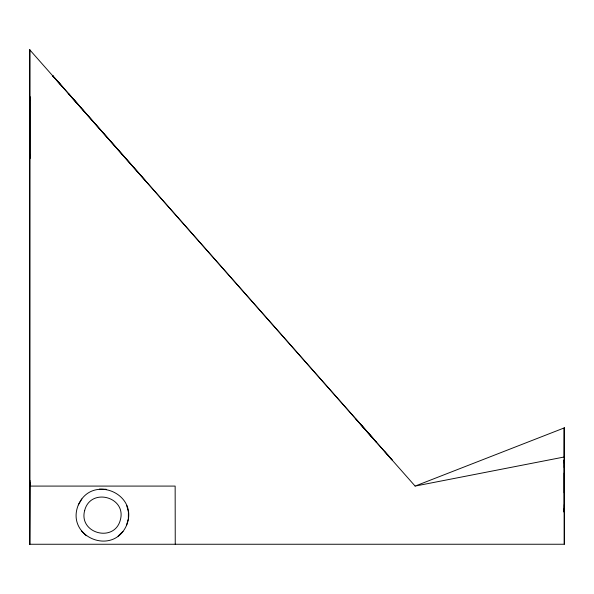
<?xml version="1.0" encoding="UTF-8"?>
<svg xmlns="http://www.w3.org/2000/svg" width="594" height="594" viewBox="0 0 594 594"><rect width="100%" height="100%" fill="white"/><g stroke="black" fill="none" stroke-linecap="round" stroke-linejoin="round"><path stroke-width="0.89" d="M29.707 97.394L29.797 96.317L29.715 100.497M564.285 427.888L564.196 456.994L415.117 486.085L564.293 427.888L564.278 544.245L29.7 544.26L30.004 483.323M564.211 492.857L564.203 472.995M564.203 460.796L564.203 459.905L564.203 511.367L564.203 508.754M564.293 508.731L564.203 512.266L564.285 504.573M564.285 463.394L564.293 459.882L564.211 467.567M30.056 484.266L29.707 486.085L30.004 480.516M29.752 486.07L29.975 482.373M78.363 504.863C65.243 536.471 112.645 556.741 126.485 525.482C139.62 493.926 92.189 473.581 78.356 504.863L81.853 498.982M126.485 525.482L128.341 518.904L128.415 512.073L126.73 505.449M118.109 536.137L122.995 531.363M29.7 544.26L29.804 49.74L29.804 544.238M175.245 544.238L175.148 486.085L29.7 486.085M415.117 486.085L29.7 49.762M564.3 544.238L564.211 427.903M99.324 489.174L106.163 489.263M86.234 535.743L81.556 531.029M64.323 88.825L52.821 75.921L60.521 84.645M145.471 180.702L68.265 93.355L376.522 442.315L355.858 418.956M387.503 454.811L392.107 459.905L361.211 425.044M361.293 425.022L361.813 425.616M384.407 451.18L391.58 459.311M54.967 78.237L81.653 108.442M83.19 110.187L83.628 110.803M29.797 154.254L29.707 158.435L29.707 154.277M29.797 97.371L29.797 158.412L29.797 97.371M84.697 510.372C78.26 533.449 114.39 543.131 120.352 519.928C126.789 496.844 90.667 487.162 84.697 510.372M53.43 76.492L52.903 75.898L53.43 76.5"/></g></svg>
